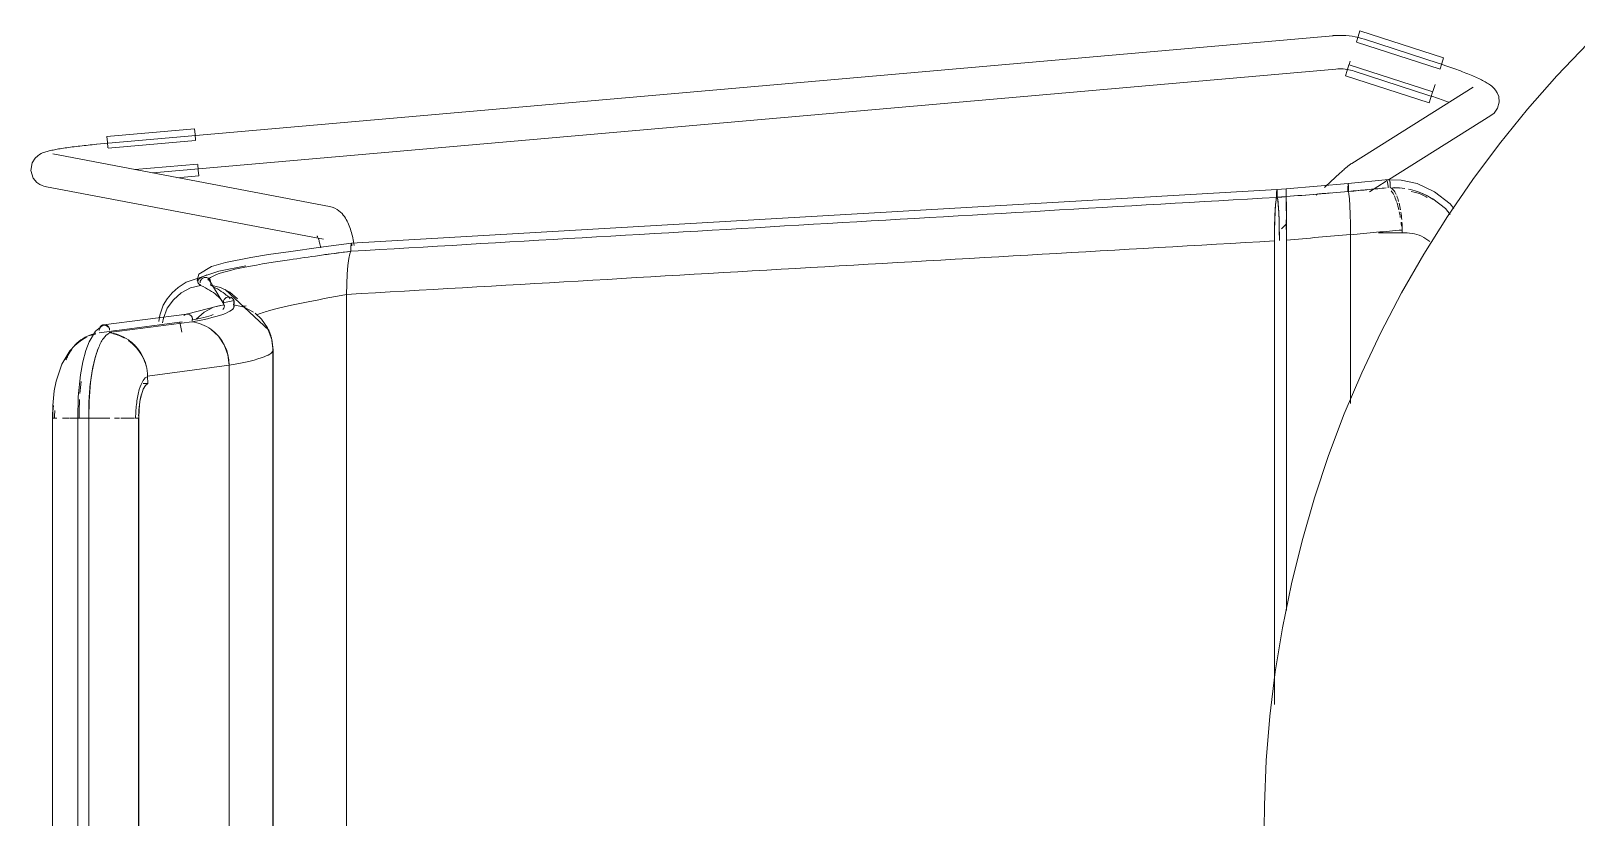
# Model space of a CAD drawing. Header units: millimetres. Extents: x 155927 to 317870, y -36033 to 97293.
# Drawn here: x 229477 to 230032, y 31112 to 31394 of the extents above; entities that cross this region are included whole.
import ezdxf

# ---------------------------------------------------------------- set-up
doc = ezdxf.new("R2010")
doc.units = ezdxf.units.MM
doc.header["$MEASUREMENT"] = 0
doc.layers.add('I-FURN', color=8, linetype='CONTINUOUS', lineweight=9)

msp = doc.modelspace()

# ---------------------------------------------------------------- linework, layer by layer
at = {"layer": 'I-FURN'}
for p, q in [((229944.46, 31392.14), (229501.14, 31353.19)), ((229944.5, 31392.15), (229944.46, 31392.14)), ((229945.64, 31392.22), (229944.5, 31392.15)), ((229946.79, 31392.25), (229945.64, 31392.22)), ((229947.93, 31392.24), (229946.79, 31392.25)), ((229949.07, 31392.18), (229947.93, 31392.24)), ((229950.21, 31392.07), (229949.07, 31392.18)), ((229951.34, 31391.92), (229950.21, 31392.07)), ((229952.46, 31391.72), (229951.34, 31391.92)), ((229953.58, 31391.48), (229952.46, 31391.72)), ((229952.84, 31389.81), (229982.84, 31380.13)), ((229952.88, 31389.93), (229953.51, 31391.9)), ((229953.51, 31391.9), (229954.14, 31393.86)), ((229954.68, 31391.19), (229953.58, 31391.48)), ((229954.14, 31393.86), (229984.15, 31384.17)), ((229955.78, 31390.86), (229954.68, 31391.19)), ((229982.59, 31382.14), (229955.78, 31390.86)), ((230035.83, 31389.36), (230024.79, 31377.78)), ((229984.15, 31384.17), (229983.52, 31382.22)), ((229521.16, 31342.91), (229945.51, 31380.19)), ((229945.51, 31380.19), (229946.17, 31380.24)), ((229946.17, 31380.24), (229946.83, 31380.25)), ((229946.83, 31380.25), (229947.49, 31380.25)), ((229947.49, 31380.25), (229948.16, 31380.21)), ((229948.16, 31380.21), (229948.82, 31380.15)), ((229948.82, 31380.15), (229949.47, 31380.06)), ((229948.93, 31377.7), (229949.56, 31379.65)), ((229949.47, 31380.06), (229950.12, 31379.95)), ((229949.56, 31379.65), (229950.19, 31381.63)), ((229950.12, 31379.95), (229950.77, 31379.81)), ((229980.24, 31372.06), (229950.23, 31381.74)), ((229950.26, 31381.84), (229950.64, 31383.01)), ((229950.77, 31379.81), (229951.41, 31379.64)), ((229951.41, 31379.64), (229952.05, 31379.45)), ((229952.05, 31379.45), (229952.07, 31379.45)), ((229952.07, 31379.45), (229978.89, 31370.73)), ((229983.05, 31382), (229982.59, 31382.14)), ((229983.52, 31382.22), (229982.88, 31380.24)), ((229983.79, 31381.75), (229983.05, 31382)), ((229984.53, 31381.51), (229983.79, 31381.75)), ((229985.26, 31381.26), (229984.53, 31381.51)), ((229985.99, 31381.01), (229985.26, 31381.26)), ((229986.71, 31380.75), (229985.99, 31381.01)), ((229987.43, 31380.5), (229986.71, 31380.75)), ((229988.13, 31380.25), (229987.43, 31380.5)), ((229988.83, 31379.99), (229988.13, 31380.25)), ((229989.52, 31379.74), (229988.83, 31379.99)), ((229990.2, 31379.48), (229989.52, 31379.74)), ((229990.86, 31379.23), (229990.2, 31379.48)), ((229991.52, 31378.97), (229990.86, 31379.23)), ((229992.16, 31378.72), (229991.52, 31378.97)), ((229992.78, 31378.47), (229992.16, 31378.72)), ((229993.39, 31378.22), (229992.78, 31378.47)), ((229993.99, 31377.97), (229993.39, 31378.22)), ((229994.57, 31377.73), (229993.99, 31377.97)), ((229948.93, 31377.7), (229978.93, 31368.01)), ((229994.75, 31373.66), (229951.16, 31346.35)), ((229980.27, 31372.15), (229981.07, 31374.63)), ((229995.13, 31377.49), (229994.57, 31377.73)), ((229995.67, 31377.25), (229995.13, 31377.49)), ((229996.2, 31377.01), (229995.67, 31377.25)), ((229996.71, 31376.77), (229996.2, 31377.01)), ((229997.2, 31376.54), (229996.71, 31376.77)), ((229997.68, 31376.31), (229997.2, 31376.54)), ((229998.13, 31376.08), (229997.68, 31376.31)), ((229998.57, 31375.85), (229998.13, 31376.08)), ((229999, 31375.62), (229998.57, 31375.85)), ((229999.41, 31375.39), (229999, 31375.62)), ((229999.81, 31375.16), (229999.41, 31375.39)), ((230000.2, 31374.91), (229999.81, 31375.16)), ((230000.59, 31374.66), (230000.2, 31374.91)), ((230000.98, 31374.38), (230000.59, 31374.66)), ((230001.38, 31374.07), (230000.98, 31374.38)), ((230001.81, 31373.7), (230001.38, 31374.07)), ((230002.27, 31373.24), (230001.81, 31373.7)), ((230002.79, 31372.61), (230002.27, 31373.24)), ((230003.36, 31371.69), (230002.79, 31372.61)), ((230024.79, 31377.78), (230014.22, 31365.77)), ((229979.22, 31370.62), (229978.89, 31370.73)), ((229979.56, 31369.97), (229978.93, 31368.01)), ((229979.91, 31370.4), (229979.22, 31370.62)), ((229980.2, 31371.94), (229979.56, 31369.97)), ((229980.6, 31370.17), (229979.91, 31370.4)), ((229981.28, 31369.93), (229980.6, 31370.17)), ((229981.96, 31369.7), (229981.28, 31369.93)), ((229982.63, 31369.47), (229981.96, 31369.7)), ((229983.3, 31369.23), (229982.63, 31369.47)), ((229983.96, 31368.99), (229983.3, 31369.23)), ((229984.6, 31368.76), (229983.96, 31368.99)), ((229985.24, 31368.52), (229984.6, 31368.76)), ((229985.86, 31368.29), (229985.24, 31368.52)), ((230003.88, 31370.31), (230003.36, 31371.69)), ((230003.46, 31366.11), (230004.05, 31368.34)), ((230004.05, 31368.34), (230003.88, 31370.31)), ((229964.35, 31340.45), (230001.12, 31363.49)), ((230002.24, 31364.38), (230001.12, 31363.49)), ((230002.24, 31364.38), (230003.46, 31366.11)), ((230014.22, 31365.77), (230004.14, 31353.34)), ((229504.75, 31356.01), (229536.16, 31358.77)), ((229504.93, 31353.97), (229504.75, 31356.01)), ((229536.16, 31358.77), (229536.34, 31356.73)), ((229536.34, 31356.73), (229536.52, 31354.66)), ((229481.63, 31350.08), (229482.06, 31350.25)), ((229482.06, 31350.25), (229482.47, 31350.39)), ((229482.47, 31350.39), (229482.86, 31350.52)), ((229482.86, 31350.52), (229483.26, 31350.63)), ((229483.26, 31350.63), (229483.66, 31350.74)), ((229483.66, 31350.74), (229484.07, 31350.84)), ((229484.07, 31350.84), (229484.5, 31350.94)), ((229484.5, 31350.94), (229484.94, 31351.04)), ((229484.94, 31351.04), (229485.4, 31351.14)), ((229485.4, 31351.14), (229485.88, 31351.23)), ((229485.88, 31351.23), (229486.38, 31351.33)), ((229486.38, 31351.33), (229486.89, 31351.42)), ((229486.89, 31351.42), (229487.42, 31351.52)), ((229487.42, 31351.52), (229487.97, 31351.61)), ((229487.97, 31351.61), (229488.54, 31351.7)), ((229488.54, 31351.7), (229489.13, 31351.79)), ((229489.13, 31351.79), (229489.73, 31351.88)), ((229489.73, 31351.88), (229490.35, 31351.98)), ((229490.35, 31351.98), (229490.99, 31352.06)), ((229490.99, 31352.06), (229491.64, 31352.15)), ((229491.64, 31352.15), (229492.3, 31352.24)), ((229492.3, 31352.24), (229492.97, 31352.33)), ((229492.97, 31352.33), (229493.66, 31352.41)), ((229493.66, 31352.41), (229494.36, 31352.5)), ((229494.36, 31352.5), (229495.07, 31352.58)), ((229495.07, 31352.58), (229495.79, 31352.66)), ((229495.79, 31352.66), (229496.51, 31352.74)), ((229496.51, 31352.74), (229497.25, 31352.82)), ((229497.25, 31352.82), (229497.99, 31352.9)), ((229497.99, 31352.9), (229498.73, 31352.97)), ((229498.73, 31352.97), (229499.48, 31353.04)), ((229499.48, 31353.04), (229500.23, 31353.11)), ((229500.23, 31353.11), (229500.98, 31353.18)), ((229500.98, 31353.18), (229501.14, 31353.19)), ((229505.11, 31351.9), (229504.93, 31353.97)), ((229505.12, 31351.78), (229536.53, 31354.54)), ((230004.14, 31353.34), (229994.57, 31340.53)), ((229477.46, 31343.81), (229477.95, 31346.57)), ((229477.95, 31346.57), (229478.99, 31348.23)), ((229478.99, 31348.23), (229479.9, 31349.08)), ((229479.9, 31349.08), (229480.6, 31349.56)), ((229480.6, 31349.56), (229481.16, 31349.86)), ((229481.16, 31349.86), (229481.63, 31350.08)), ((229584.58, 31330.9), (229485.29, 31349.72)), ((229537.27, 31346.09), (229514.79, 31344.11)), ((229537.28, 31345.97), (229537.46, 31343.9)), ((229949.18, 31344.82), (229948.92, 31344.59)), ((229949.44, 31345.03), (229949.18, 31344.82)), ((229949.68, 31345.23), (229949.44, 31345.03)), ((229949.91, 31345.42), (229949.68, 31345.23)), ((229950.13, 31345.6), (229949.91, 31345.42)), ((229950.35, 31345.78), (229950.13, 31345.6)), ((229950.58, 31345.95), (229950.35, 31345.78)), ((229950.84, 31346.14), (229950.58, 31345.95)), ((229951.16, 31346.35), (229950.84, 31346.14)), ((229478.3, 31341.06), (229477.46, 31343.81)), ((229478.3, 31341.06), (229479.62, 31339.48)), ((229479.62, 31339.48), (229480.7, 31338.74)), ((229529.75, 31341.16), (229537.64, 31341.86)), ((229537.46, 31343.9), (229537.64, 31341.86)), ((229943.32, 31339.5), (229942.86, 31339.07)), ((229943.77, 31339.93), (229943.32, 31339.5)), ((229944.22, 31340.34), (229943.77, 31339.93)), ((229944.65, 31340.74), (229944.22, 31340.34)), ((229945.08, 31341.13), (229944.65, 31340.74)), ((229945.49, 31341.51), (229945.08, 31341.13)), ((229945.89, 31341.88), (229945.49, 31341.51)), ((229946.28, 31342.24), (229945.89, 31341.88)), ((229946.66, 31342.58), (229946.28, 31342.24)), ((229947.02, 31342.91), (229946.66, 31342.58)), ((229947.38, 31343.23), (229947.02, 31342.91)), ((229947.71, 31343.53), (229947.38, 31343.23)), ((229948.04, 31343.82), (229947.71, 31343.53)), ((229948.34, 31344.09), (229948.04, 31343.82)), ((229948.64, 31344.35), (229948.34, 31344.09)), ((229948.92, 31344.59), (229948.64, 31344.35)), ((229949.9, 31339.1), (229964.39, 31340.52)), ((229957.53, 31336.18), (229963.55, 31339.95)), ((229968.95, 31340.31), (229963.49, 31340.4)), ((229974.6, 31339.1), (229968.95, 31340.31)), ((229994.57, 31340.53), (229985.51, 31327.33)), ((229480.7, 31338.74), (229481.5, 31338.36)), ((229481.5, 31338.36), (229482.12, 31338.15)), ((229482.12, 31338.15), (229482.64, 31338.01)), ((229482.64, 31338.01), (229483.05, 31337.92)), ((229483.05, 31337.92), (229582.35, 31319.11)), ((229592.43, 31317.71), (229924.34, 31337)), ((229924.24, 31334.16), (229924.03, 31333.27)), ((229924.24, 31336.07), (229924.23, 31335.62)), ((229924.23, 31335.62), (229924.23, 31335.13)), ((229924.23, 31335.13), (229924.23, 31334.63)), ((229924.23, 31334.63), (229924.24, 31334.16)), ((229924.26, 31336.45), (229924.24, 31336.07)), ((229924.28, 31336.74), (229924.26, 31336.45)), ((229924.31, 31336.93), (229924.28, 31336.74)), ((229924.34, 31337), (229924.31, 31336.93)), ((229927.7, 31337.27), (229924.34, 31337)), ((229924.36, 31336.93), (229924.34, 31337)), ((229924.39, 31336.74), (229924.36, 31336.93)), ((229924.41, 31336.45), (229924.39, 31336.74)), ((229924.43, 31336.06), (229924.41, 31336.45)), ((229924.44, 31335.61), (229924.43, 31336.06)), ((229924.45, 31335.12), (229924.44, 31335.61)), ((229924.44, 31334.62), (229924.45, 31335.12)), ((229924.44, 31334.16), (229924.44, 31334.62)), ((229924.65, 31333.25), (229924.44, 31334.16)), ((229927.69, 31337.2), (229927.7, 31337.27)), ((229927.7, 31337.27), (229927.69, 31337.21)), ((229927.69, 31337.21), (229927.69, 31337.02)), ((229927.69, 31337.01), (229927.69, 31337.2)), ((229927.69, 31337.02), (229927.69, 31336.72)), ((229927.69, 31336.72), (229927.69, 31337.01)), ((229927.69, 31336.34), (229927.69, 31336.72)), ((229927.69, 31336.72), (229927.69, 31336.34)), ((229927.69, 31335.88), (229927.69, 31336.34)), ((229927.69, 31336.34), (229927.69, 31335.89)), ((229927.69, 31335.89), (229927.69, 31335.4)), ((229927.69, 31335.39), (229927.69, 31335.88)), ((229927.69, 31335.4), (229927.69, 31334.9)), ((229927.69, 31334.9), (229927.69, 31335.39)), ((229927.69, 31334.43), (229927.69, 31334.9)), ((229927.69, 31334.9), (229927.69, 31334.43)), ((229927.7, 31337.27), (229949.9, 31339.1)), ((229927.7, 31337.27), (229927.7, 31337.2)), ((229927.7, 31337.21), (229927.7, 31337.27)), ((229927.7, 31337.02), (229927.7, 31337.21)), ((229927.7, 31337.2), (229927.7, 31337.02)), ((229927.7, 31337.02), (229927.7, 31336.72)), ((229927.7, 31336.73), (229927.7, 31337.02)), ((229927.7, 31336.34), (229927.7, 31336.73)), ((229927.7, 31336.72), (229927.7, 31336.34)), ((229927.7, 31336.34), (229927.7, 31335.89)), ((229927.7, 31335.89), (229927.7, 31336.34)), ((229927.7, 31335.89), (229927.7, 31335.4)), ((229927.7, 31335.4), (229927.7, 31335.89)), ((229927.7, 31335.4), (229927.7, 31334.9)), ((229927.7, 31334.91), (229927.7, 31335.4)), ((229927.7, 31334.43), (229927.7, 31334.91)), ((229927.7, 31334.9), (229927.7, 31334.43)), ((229927.7, 31334.43), (229927.72, 31333.54)), ((229927.72, 31333.55), (229927.7, 31334.43)), ((229938.94, 31335.37), (229938.43, 31334.89)), ((229941.91, 31338.18), (229941.42, 31337.73)), ((229942.39, 31338.63), (229941.91, 31338.18)), ((229942.86, 31339.07), (229942.39, 31338.63)), ((229949.8, 31337.72), (229949.79, 31337.23)), ((229949.79, 31337.23), (229949.8, 31337.72)), ((229949.79, 31337.23), (229949.79, 31336.73)), ((229949.79, 31336.73), (229949.79, 31337.23)), ((229949.79, 31336.73), (229949.8, 31336.26)), ((229949.8, 31336.26), (229949.79, 31336.73)), ((229949.81, 31338.18), (229949.8, 31337.72)), ((229949.8, 31337.72), (229949.81, 31338.17)), ((229949.85, 31338.85), (229949.82, 31338.56)), ((229949.82, 31338.55), (229949.85, 31338.85)), ((229949.87, 31339.04), (229949.85, 31338.85)), ((229949.85, 31338.85), (229949.87, 31339.03)), ((229949.9, 31339.1), (229949.87, 31339.04)), ((229949.87, 31339.03), (229949.9, 31339.1)), ((229949.9, 31339.1), (229949.92, 31339.03)), ((229949.92, 31339.03), (229949.9, 31339.1)), ((229949.95, 31338.84), (229949.92, 31339.03)), ((229949.97, 31338.55), (229949.95, 31338.84)), ((229949.95, 31338.84), (229949.97, 31338.54)), ((229949.98, 31338.16), (229949.97, 31338.55)), ((229949.97, 31338.54), (229949.98, 31338.16)), ((229949.99, 31337.71), (229949.98, 31338.16)), ((229949.98, 31338.16), (229949.99, 31337.71)), ((229950, 31337.22), (229949.99, 31337.71)), ((229949.99, 31337.71), (229950, 31337.21)), ((229949.99, 31336.25), (229950, 31336.72)), ((229950, 31336.72), (229949.99, 31336.25)), ((229949.99, 31336.25), (229950.18, 31335.36)), ((229950.18, 31335.36), (229949.99, 31336.25)), ((229950, 31336.72), (229950, 31337.22)), ((229950, 31337.21), (229950, 31336.72)), ((229950.18, 31335.36), (229950.36, 31333.64)), ((229950.36, 31333.62), (229950.18, 31335.36)), ((229950.36, 31333.63), (229950.51, 31331.19)), ((229950.51, 31331.14), (229950.36, 31333.62)), ((229980.92, 31336.2), (229974.6, 31339.1)), ((229980.21, 31333.62), (229976.52, 31335.53)), ((229984.78, 31330.13), (229980.21, 31333.62)), ((229986.45, 31331.86), (229980.92, 31336.2)), ((229584.58, 31330.9), (229585.57, 31330.64)), ((229585.57, 31330.64), (229586.46, 31330.28)), ((229586.46, 31330.28), (229587.25, 31329.84)), ((229587.25, 31329.84), (229587.94, 31329.36)), ((229587.94, 31329.36), (229588.54, 31328.85)), ((229588.54, 31328.85), (229589.06, 31328.33)), ((229589.06, 31328.33), (229589.51, 31327.8)), ((229923.67, 31329.02), (229923.55, 31325.89)), ((229923.83, 31331.53), (229923.67, 31329.02)), ((229924.03, 31333.27), (229923.83, 31331.53)), ((229924.84, 31331.5), (229924.65, 31333.25)), ((229925, 31329.01), (229924.84, 31331.5)), ((229925.12, 31325.89), (229925, 31329.01)), ((229927.65, 31329.28), (229927.66, 31331.78)), ((229927.66, 31331.78), (229927.65, 31329.28)), ((229927.66, 31331.78), (229927.67, 31333.53)), ((229927.67, 31333.53), (229927.66, 31331.78)), ((229927.73, 31331.8), (229927.72, 31333.55)), ((229927.72, 31333.54), (229927.73, 31331.8)), ((229927.73, 31331.8), (229927.74, 31329.3)), ((229927.74, 31329.3), (229927.73, 31331.8)), ((229927.75, 31326.16), (229927.74, 31329.3)), ((229927.74, 31329.29), (229927.75, 31326.16)), ((229950.51, 31331.15), (229950.62, 31328.11)), ((229950.63, 31328.05), (229950.51, 31331.14)), ((229950.63, 31328.05), (229950.7, 31324.61)), ((229950.7, 31324.61), (229950.63, 31328.05)), ((229986.52, 31328.05), (229984.78, 31330.13)), ((229987.84, 31330.11), (229986.45, 31331.86)), ((229589.51, 31327.8), (229589.91, 31327.26)), ((229589.91, 31327.26), (229590.27, 31326.73)), ((229590.27, 31326.73), (229590.59, 31326.19)), ((229590.59, 31326.19), (229590.88, 31325.65)), ((229590.88, 31325.65), (229591.16, 31325.1)), ((229591.16, 31325.1), (229591.41, 31324.54)), ((229591.41, 31324.54), (229591.64, 31323.97)), ((229591.64, 31323.97), (229591.86, 31323.39)), ((229591.86, 31323.39), (229592.07, 31322.8)), ((229592.07, 31322.8), (229592.26, 31322.19)), ((229923.55, 31325.89), (229923.47, 31322.33)), ((229925.2, 31322.34), (229925.12, 31325.89)), ((229927.75, 31324.61), (229925.96, 31322.88)), ((229927.64, 31326.16), (229927.63, 31322.6)), ((229927.63, 31322.6), (229927.64, 31326.15)), ((229927.75, 31326.16), (229927.76, 31322.6)), ((229927.76, 31322.6), (229927.75, 31326.16)), ((229927.76, 31322.6), (229927.76, 31318.81)), ((229927.76, 31318.81), (229927.76, 31322.6)), ((229950.73, 31320.75), (229950.7, 31324.51)), ((229950.7, 31324.51), (229950.73, 31320.87)), ((229985.51, 31327.33), (229976.99, 31313.79)), ((229580.12, 31320.33), (229580.13, 31320.31)), ((229580.13, 31320.31), (229580.18, 31320.23)), ((229580.18, 31320.23), (229580.22, 31320.15)), ((229580.22, 31320.15), (229580.3, 31319.99)), ((229580.3, 31319.99), (229580.38, 31319.8)), ((229580.38, 31319.8), (229580.48, 31319.57)), ((229580.48, 31319.57), (229580.58, 31319.3)), ((229592.43, 31317.71), (229580.57, 31316.15)), ((229580.58, 31319.3), (229580.69, 31318.99)), ((229580.69, 31318.99), (229580.79, 31318.66)), ((229580.79, 31318.66), (229580.9, 31318.29)), ((229580.9, 31318.29), (229581.01, 31317.9)), ((229581.01, 31317.9), (229581.12, 31317.48)), ((229581.12, 31317.48), (229581.22, 31317.03)), ((229581.22, 31317.03), (229581.32, 31316.56)), ((229592.25, 31316.76), (229592.28, 31317.15)), ((229592.28, 31317.14), (229592.25, 31316.76)), ((229592.26, 31322.19), (229592.45, 31321.58)), ((229592.28, 31317.15), (229592.32, 31317.45)), ((229592.32, 31317.44), (229592.28, 31317.14)), ((229592.48, 31317.64), (229592.43, 31317.71)), ((229592.43, 31317.71), (229592.48, 31317.65)), ((229592.45, 31321.58), (229592.62, 31320.95)), ((229592.57, 31317.17), (229592.53, 31317.46)), ((229592.53, 31317.46), (229592.57, 31317.17)), ((229592.61, 31316.79), (229592.57, 31317.17)), ((229592.57, 31317.17), (229592.61, 31316.79)), ((229592.62, 31320.95), (229592.78, 31320.3)), ((229592.78, 31320.3), (229592.93, 31319.65)), ((229592.93, 31319.65), (229593.08, 31318.98)), ((229593.08, 31318.98), (229593.21, 31318.3)), ((229593.21, 31318.3), (229593.33, 31317.61)), ((229593.33, 31317.61), (229593.45, 31316.9)), ((229923.47, 31322.33), (229923.44, 31318.54)), ((229923.44, 31318.54), (229923.44, 31152.27)), ((229923.44, 31152.27), (229923.44, 31318.54)), ((229925.23, 31318.65), (229925.2, 31322.34)), ((229927.76, 31318.81), (229927.76, 31185.98)), ((229927.76, 31185.98), (229927.76, 31318.81)), ((229950.73, 31260.2), (229950.73, 31320.75)), ((229950.73, 31320.75), (229950.73, 31260.2)), ((229970.52, 31321.46), (229960.77, 31321.46)), ((229969.28, 31322.45), (229969.28, 31321.4)), ((229556.31, 31312.58), (229547.29, 31310.78)), ((229562.62, 31313.62), (229556.31, 31312.58)), ((229570.64, 31314.8), (229562.62, 31313.62)), ((229580.57, 31316.15), (229570.64, 31314.8)), ((229581.32, 31316.56), (229581.42, 31316.07)), ((229591.16, 31309.73), (229591.47, 31312.19)), ((229591.47, 31312.19), (229591.16, 31309.7)), ((229591.47, 31312.2), (229591.84, 31313.94)), ((229591.84, 31313.94), (229591.47, 31312.19)), ((229591.84, 31313.94), (229592.24, 31314.84)), ((229592.24, 31314.84), (229591.84, 31313.94)), ((229592.25, 31316.76), (229592.22, 31316.3)), ((229592.22, 31316.31), (229592.25, 31316.76)), ((229592.22, 31315.81), (229592.22, 31316.31)), ((229592.22, 31316.3), (229592.22, 31315.81)), ((229592.22, 31315.81), (229592.22, 31315.31)), ((229592.22, 31315.31), (229592.22, 31315.81)), ((229592.22, 31315.31), (229592.24, 31314.84)), ((229592.24, 31314.84), (229592.22, 31315.31)), ((229976.99, 31313.79), (229969.02, 31299.92)), ((229544.85, 31307.7), (229533.14, 31303.71)), ((229537.65, 31306.6), (229537.12, 31304.42)), ((229542.29, 31309.37), (229537.65, 31306.6)), ((229547.29, 31310.78), (229542.29, 31309.37)), ((229554.51, 31309.6), (229544.85, 31307.7)), ((229590.77, 31303.12), (229590.92, 31306.6)), ((229590.92, 31306.6), (229590.77, 31303.06)), ((229590.92, 31306.64), (229591.16, 31309.7)), ((229591.16, 31309.7), (229590.92, 31306.6)), ((229530.31, 31301.89), (229528.07, 31299.9)), ((229533.14, 31303.71), (229530.31, 31301.89)), ((229534.71, 31301.69), (229531.39, 31299.95)), ((229538.34, 31302.59), (229534.71, 31301.69)), ((229537.12, 31304.42), (229537.42, 31303.5)), ((229538.13, 31303.56), (229538.21, 31304.06)), ((229538.21, 31304.06), (229538.13, 31303.56)), ((229538.34, 31302.59), (229538.18, 31303.07)), ((229538.18, 31303.07), (229538.34, 31302.59)), ((229538.21, 31304.06), (229538.41, 31304.51)), ((229538.4, 31304.51), (229538.21, 31304.06)), ((229538.71, 31304.9), (229538.4, 31304.51)), ((229538.41, 31304.51), (229538.71, 31304.9)), ((229538.71, 31304.9), (229539.11, 31305.2)), ((229539.1, 31305.2), (229538.71, 31304.9)), ((229539.56, 31305.4), (229539.1, 31305.2)), ((229539.11, 31305.2), (229539.56, 31305.39)), ((229539.56, 31305.39), (229540.04, 31305.47)), ((229540.04, 31305.47), (229539.56, 31305.4)), ((229540.04, 31305.47), (229540.53, 31305.41)), ((229540.53, 31305.41), (229540.04, 31305.47)), ((229540.53, 31305.41), (229540.99, 31305.23)), ((229540.99, 31305.23), (229540.53, 31305.41)), ((229540.9, 31305.27), (229546.61, 31295.88)), ((229540.99, 31305.23), (229541.39, 31304.94)), ((229541.39, 31304.94), (229540.99, 31305.23)), ((229541.39, 31304.94), (229541.71, 31304.56)), ((229541.71, 31304.56), (229541.39, 31304.94)), ((229541.71, 31304.56), (229541.92, 31304.11)), ((229541.92, 31304.11), (229541.71, 31304.56)), ((229541.98, 31303.12), (229541.83, 31302.65)), ((229541.83, 31302.65), (229541.98, 31303.12)), ((229541.83, 31302.65), (229545.44, 31301.85)), ((229545.44, 31301.86), (229541.83, 31302.65)), ((229541.92, 31304.11), (229542.01, 31303.62)), ((229542.01, 31303.62), (229541.92, 31304.11)), ((229542.01, 31303.62), (229541.98, 31303.12)), ((229541.98, 31303.12), (229542.01, 31303.62)), ((229548.76, 31300.22), (229545.44, 31301.86)), ((229545.44, 31301.85), (229548.76, 31300.21)), ((229547.09, 31301.16), (229562.79, 31286.56)), ((229590.71, 31299.37), (229590.77, 31303.06)), ((229590.77, 31303.06), (229590.71, 31299.29)), ((229524.95, 31295.46), (229523.65, 31291.86)), ((229526.29, 31297.73), (229524.95, 31295.46)), ((229528.07, 31299.9), (229526.29, 31297.73)), ((229528.56, 31297.47), (229526.39, 31294.39)), ((229531.39, 31299.95), (229528.56, 31297.47)), ((229533.25, 31292.31), (229544.86, 31295.28)), ((229546.71, 31295.64), (229543, 31294.74)), ((229544.86, 31295.28), (229546.73, 31295.6)), ((229550.32, 31297.15), (229546.43, 31296.31)), ((229546.59, 31297.1), (229546.51, 31296.6)), ((229546.51, 31296.6), (229546.59, 31297.09)), ((229546.55, 31296.1), (229546.51, 31296.6)), ((229546.51, 31296.6), (229546.55, 31296.11)), ((229546.55, 31296.11), (229546.71, 31295.64)), ((229546.71, 31295.63), (229546.55, 31296.1)), ((229546.79, 31297.55), (229546.59, 31297.1)), ((229546.59, 31297.09), (229546.8, 31297.54)), ((229547.11, 31297.93), (229546.79, 31297.55)), ((229546.8, 31297.54), (229547.11, 31297.93)), ((229547.11, 31297.93), (229547.51, 31298.22)), ((229547.51, 31298.22), (229547.11, 31297.93)), ((229547.51, 31298.22), (229547.97, 31298.41)), ((229547.97, 31298.41), (229547.51, 31298.22)), ((229548.46, 31298.48), (229547.97, 31298.41)), ((229547.97, 31298.41), (229548.46, 31298.47)), ((229548.95, 31298.41), (229548.46, 31298.48)), ((229548.46, 31298.47), (229548.95, 31298.41)), ((229551.6, 31297.82), (229548.76, 31300.22)), ((229548.76, 31300.21), (229551.6, 31297.82)), ((229548.95, 31298.41), (229549.41, 31298.22)), ((229549.42, 31298.22), (229548.95, 31298.41)), ((229549.41, 31298.22), (229549.82, 31297.93)), ((229549.82, 31297.93), (229549.42, 31298.22)), ((229549.82, 31297.93), (229550.13, 31297.54)), ((229550.13, 31297.55), (229549.82, 31297.93)), ((229550.33, 31297.1), (229550.13, 31297.55)), ((229550.13, 31297.54), (229550.33, 31297.09)), ((229550.19, 31297.45), (229550.23, 31294.57)), ((229550.38, 31296.1), (229550.21, 31295.63)), ((229550.22, 31295.64), (229550.38, 31296.11)), ((229553.93, 31294.74), (229550.22, 31295.64)), ((229550.42, 31296.6), (229550.33, 31297.1)), ((229550.33, 31297.09), (229550.41, 31296.6)), ((229550.41, 31296.6), (229550.38, 31296.1)), ((229550.38, 31296.11), (229550.42, 31296.6)), ((229590.71, 31299.29), (229590.71, 30915.89)), ((229590.71, 30915.89), (229590.71, 31299.29)), ((229969.02, 31299.92), (229961.61, 31285.74)), ((229501.99, 31285.63), (229531.68, 31289.48)), ((229503.55, 31288.47), (229533.33, 31292.33)), ((229535.23, 31289.5), (229505.53, 31285.65)), ((229523.65, 31291.86), (229523.36, 31289.6)), ((229524.62, 31289.13), (229525, 31290.87)), ((229524.99, 31290.87), (229524.62, 31289.13)), ((229526.39, 31294.39), (229524.99, 31290.87)), ((229530.9, 31289.35), (229531.59, 31285.86)), ((229532.65, 31292.09), (229532.26, 31291.79)), ((229533.09, 31292.27), (229532.65, 31292.09)), ((229533.56, 31292.34), (229533.09, 31292.27)), ((229534.03, 31292.27), (229533.56, 31292.34)), ((229534.47, 31292.08), (229534.03, 31292.27)), ((229534.85, 31291.79), (229534.47, 31292.08)), ((229535.15, 31291.41), (229534.85, 31291.79)), ((229535.35, 31290.95), (229535.15, 31291.41)), ((229535.43, 31290.46), (229535.35, 31290.95)), ((229535.39, 31289.97), (229535.43, 31290.46)), ((229539.6, 31292.99), (229536.73, 31290.48)), ((229543, 31294.74), (229539.6, 31292.99)), ((229553.93, 31294.74), (229557.32, 31292.99)), ((229557.33, 31292.99), (229553.93, 31294.74)), ((229557.84, 31292.62), (229560.19, 31290.48)), ((229560.2, 31290.48), (229557.85, 31292.62)), ((229560.19, 31290.48), (229562.36, 31287.34)), ((229562.37, 31287.35), (229560.2, 31290.48)), ((229497.56, 31284.09), (229495.29, 31282.76)), ((229500.67, 31286.22), (229498.36, 31282.39)), ((229503.05, 31288.11), (229500.67, 31286.22)), ((229507.96, 31286.4), (229505.52, 31286.09)), ((229544.74, 31284.38), (229542, 31286.87)), ((229546.82, 31281.27), (229544.74, 31284.38)), ((229562.19, 31287.66), (229563.92, 31283.2)), ((229562.36, 31287.34), (229563.73, 31283.77)), ((229563.73, 31283.78), (229562.37, 31287.35)), ((229562.79, 31286.56), (229563.49, 31284.64)), ((229564.21, 31279.98), (229563.73, 31283.78)), ((229563.73, 31283.77), (229564.21, 31279.98)), ((229961.61, 31285.74), (229954.77, 31271.28)), ((229491.38, 31279.11), (229488.51, 31274.39)), ((229493.22, 31281.09), (229491.38, 31279.11)), ((229495.29, 31282.76), (229493.22, 31281.09)), ((229497.17, 31279.22), (229496.09, 31275.18)), ((229498.36, 31282.39), (229497.17, 31279.22)), ((229501.51, 31279.69), (229500.41, 31276.25)), ((229548.13, 31277.72), (229546.82, 31281.27)), ((229563.92, 31283.2), (229564.36, 31279.45)), ((229564.21, 31279.98), (229564.21, 30935.2)), ((229564.21, 30935.2), (229564.21, 31279.98)), ((229564.36, 31240.54), (229564.36, 31279.45)), ((229488.51, 31274.39), (229486.49, 31268.24)), ((229496.09, 31275.18), (229495.22, 31270.47)), ((229500.41, 31276.25), (229499.44, 31271.82)), ((229519.33, 31270.09), (229548.61, 31273.95)), ((229548.61, 31273.95), (229548.13, 31277.72)), ((229548.61, 31273.95), (229548.61, 30941.24)), ((229548.61, 30941.24), (229548.61, 31273.95)), ((229486.49, 31268.24), (229485.84, 31264.75)), ((229495.22, 31270.47), (229494.43, 31262.58)), ((229498.85, 31267.81), (229498.32, 31261.24)), ((229499.44, 31271.82), (229498.85, 31267.81)), ((229519.4, 31267.37), (229517.73, 31267.37)), ((229519.38, 31267.37), (229517.74, 31267.37)), ((229518.54, 31266.73), (229519.4, 31267.37)), ((229519.4, 31267.37), (229519.33, 31270.09)), ((229954.77, 31271.28), (229948.52, 31256.55)), ((229485.84, 31264.75), (229485.32, 31259.54)), ((229494.43, 31262.58), (229494.28, 31255.02)), ((229516.57, 31260.91), (229517.08, 31263.4)), ((229517.08, 31263.4), (229517.75, 31265.38)), ((229517.75, 31265.38), (229518.54, 31266.73)), ((229485.32, 31259.54), (229485.24, 31255.02)), ((229498.32, 31261.24), (229498.24, 31255.02)), ((229516.14, 31255.02), (229516.25, 31258.06)), ((229516.25, 31258.06), (229516.57, 31260.91)), ((229948.52, 31256.55), (229942.86, 31241.59)), ((229485.41, 31255.02), (229485.24, 31255.02)), ((229485.24, 31255.02), (229485.24, 30960.17)), ((229485.26, 31255.02), (229486.73, 31255.02)), ((229488.76, 31255.02), (229491.34, 31255.02)), ((229494.52, 31255.02), (229491.5, 31255.02)), ((229491.51, 31255.02), (229494.52, 31255.02)), ((229494.28, 31255.02), (229494.28, 30960.17)), ((229494.28, 31255.02), (229498.13, 31255.02)), ((229494.35, 31255.02), (229494.28, 31255.02)), ((229494.55, 31255.02), (229494.35, 31255.02)), ((229494.85, 31255.02), (229494.55, 31255.02)), ((229495.24, 31255.02), (229494.85, 31255.02)), ((229495.69, 31255.02), (229495.24, 31255.02)), ((229496.19, 31255.02), (229495.69, 31255.02)), ((229496.68, 31255.02), (229496.19, 31255.02)), ((229497.16, 31255.02), (229496.68, 31255.02)), ((229497.58, 31255.02), (229497.16, 31255.02)), ((229497.91, 31255.02), (229497.58, 31255.02)), ((229498.13, 31255.02), (229497.91, 31255.02)), ((229502.02, 31255.02), (229498.21, 31255.02)), ((229498.21, 31255.02), (229502.02, 31255.02)), ((229498.24, 30960.17), (229498.24, 31255.02)), ((229502.22, 31255.02), (229505.78, 31255.02)), ((229507.4, 31255.02), (229509.25, 31255.02)), ((229509.77, 31255.02), (229512.49, 31255.02)), ((229512.75, 31255.02), (229512.49, 31255.02)), ((229512.82, 31255.02), (229514.56, 31255.02)), ((229516.08, 31255.02), (229516.08, 30960.17)), ((229516.14, 30960.17), (229516.14, 31255.02)), ((229564.36, 30935.74), (229564.36, 31240.54)), ((229942.86, 31241.59), (229937.8, 31226.41)), ((229937.8, 31226.41), (229933.35, 31211.04)), ((229933.35, 31211.04), (229929.53, 31195.51)), ((229929.53, 31195.51), (229926.32, 31179.83)), ((229926.32, 31179.83), (229923.75, 31164.04)), ((229923.75, 31164.04), (229921.81, 31148.16)), ((229921.81, 31148.16), (229920.5, 31132.21)), ((229920.5, 31132.21), (229919.84, 31116.23)), ((229919.84, 31116.23), (229919.75, 31107.59))]:
    msp.add_line(p, q, dxfattribs=at)
for centre, major_axis, ratio, start_param, end_param in [((229533.56, 31290.38), (0, -1.96), 0.955139, 1.359855, 3.903556), ((229533.54, 31273.82), (0, -15.78), 0.955139, 2.787556, 3.029056), ((229533.54, 31273.82), (0, -15.78), 0.955139, 2.545839, 2.787386), ((229533.54, 31273.82), (0, -15.78), 0.955139, 1.579038, 2.545717), ((229489.52, 31255.02), (0, -12.4), 0.287441, 4.492176, 4.712389), ((229500.99, 31255.02), (15.75, 0), 0.000004, 0.290246, 0.472486)]:
    msp.add_ellipse(centre, major_axis=major_axis, ratio=ratio, start_param=start_param, end_param=end_param, dxfattribs=at)
for points, knots in [([(229964.21, 31337.58), (229964.22, 31337.81), (229964.22, 31338.29), (229964.13, 31339.05), (229963.98, 31339.71), (229963.8, 31340.14), (229963.69, 31340.3), (229963.64, 31340.34)], [-1, -1, -1, -1, -0.90625, -0.8125, -0.71875, -0.625, -0.5625, -0.5625, -0.5625, -0.5625]), ([(229964.54, 31340.47), (229964.56, 31340.46), (229964.61, 31340.41), (229964.68, 31340.3), (229964.78, 31340.11), (229964.88, 31339.79), (229964.96, 31339.4), (229964.99, 31339.04), (229965.01, 31338.67), (229965, 31338.22), (229964.97, 31337.86), (229964.94, 31337.69)], [0.5555556, 0.5555556, 0.5555556, 0.5555556, 0.5833333, 0.6180556, 0.6527778, 0.7222222, 0.7916667, 0.8263889, 0.8611111, 0.9305556, 1, 1, 1, 1]), ([(229923.44, 31318.54), (229923.44, 31319.82), (229923.46, 31322.37), (229923.54, 31325.97), (229923.66, 31329.14), (229923.88, 31332.5), (229924.09, 31333.89), (229924.24, 31334.16)], [-1, -1, -1, -1, -0.833333, -0.666667, -0.5, -0.333333, 0, 0, 0, 0]), ([(229924.24, 31334.16), (229924.23, 31334.39), (229924.22, 31334.88), (229924.23, 31335.51), (229924.24, 31335.97), (229924.25, 31336.39), (229924.28, 31336.84), (229924.32, 31337), (229924.34, 31337)], [-1, -1, -1, -1, -0.90625, -0.8125, -0.765625, -0.71875, -0.625, -0.501507, -0.501507, -0.501507, -0.501507]), ([(229924.34, 31337), (229924.36, 31337), (229924.38, 31336.86), (229924.41, 31336.47), (229924.43, 31336.08), (229924.44, 31335.62), (229924.45, 31335.12), (229924.45, 31334.62), (229924.44, 31334.31), (229924.44, 31334.16)], [-0.5, -0.5, -0.5, -0.5, -0.375, -0.3125, -0.25, -0.1875, -0.125, -0.0625, 0, 0, 0, 0]), ([(229924.44, 31334.16), (229924.58, 31333.87), (229924.79, 31332.47), (229925.01, 31329.12), (229925.13, 31325.97), (229925.21, 31322.41), (229925.23, 31319.9), (229925.23, 31318.65)], [-1, -1, -1, -1, -0.6666667, -0.5, -0.3333333, -0.1666667, -0.003964, -0.003964, -0.003964, -0.003964]), ([(229943.69, 31335.75), (229942.05, 31335.62), (229936.72, 31335.18), (229931.38, 31334.73), (229927.69, 31334.43)], [0.2766114, 0.2766114, 0.2766114, 0.2766114, 0.5, 1, 1, 1, 1]), ([(229949.99, 31336.25), (229952.51, 31336.49), (229957.07, 31336.92), (229961.57, 31337.36), (229963.56, 31337.55)], [0, 0, 0, 0, 0.5, 0.9057358, 0.9057358, 0.9057358, 0.9057358]), ([(229964.94, 31337.69), (229965.34, 31337.54), (229966.08, 31336.98), (229966.78, 31335.85), (229967.1, 31335.17)], [0, 0, 0, 0, 0.1666667, 0.3309695, 0.3309695, 0.3309695, 0.3309695]), ([(229971.52, 31337.11), (229973.64, 31336.67), (229976.71, 31335.66), (229979.48, 31334.02), (229980.35, 31333.44)], [0.1763318, 0.1763318, 0.1763318, 0.1763318, 0.3333333, 0.408557, 0.408557, 0.408557, 0.408557]), ([(229978.28, 31334.16), (229977.7, 31334.49), (229975.84, 31335.52), (229973.86, 31336.01), (229972.49, 31336.24)], [0.6175454, 0.6175454, 0.6175454, 0.6175454, 0.6666667, 0.7702374, 0.7702374, 0.7702374, 0.7702374]), ([(229969.28, 31321.4), (229971.66, 31321.62), (229975.27, 31320.99), (229978.26, 31319.06), (229979.17, 31318.29)], [0, 0, 0, 0, 0.3333333, 0.5, 0.5, 0.5, 0.5]), ([(229540.94, 31304.48), (229541.14, 31304.88), (229542.74, 31306.3), (229551.04, 31308.74), (229569.48, 31311.79), (229584.69, 31313.83), (229592.24, 31314.84)], [0.1500589, 0.1500589, 0.1500589, 0.1500589, 0.25, 0.5, 0.75, 1, 1, 1, 1]), ([(229538.34, 31302.59), (229536.79, 31303.62), (229537.01, 31304.88), (229539.92, 31306.13), (229540.55, 31306.37)], [0, 0, 0, 0, 0.25, 0.3070827, 0.3070827, 0.3070827, 0.3070827]), ([(229546.43, 31296.31), (229545.96, 31297.25), (229544.17, 31299.34), (229540.74, 31301.44), (229538.34, 31302.59)], [0.0974617, 0.0974617, 0.0974617, 0.0974617, 0.5, 1, 1, 1, 1]), ([(229548.96, 31297.77), (229548.56, 31298.22), (229546.89, 31299.85), (229544.24, 31301.48), (229541.83, 31302.65)], [0.3036932, 0.3036932, 0.3036932, 0.3036932, 0.5, 1, 1, 1, 1]), ([(229558.44, 31291.99), (229559.58, 31292.48), (229563.83, 31293.94), (229574.54, 31296.37), (229585.32, 31298.32), (229590.71, 31299.29)], [0.375, 0.375, 0.375, 0.375, 0.5, 0.75, 1, 1, 1, 1]), ([(229500.78, 31285.42), (229500.05, 31285.26), (229498.17, 31284.7), (229495.34, 31283.15), (229493.51, 31281.48), (229492.73, 31280.52)], [0.0634811, 0.0634811, 0.0634811, 0.0634811, 0.1666667, 0.3333333, 0.5, 0.5, 0.5, 0.5]), ([(229505.71, 31286.51), (229505.71, 31286.65), (229505.68, 31286.87), (229505.6, 31287.16), (229505.49, 31287.43), (229505.29, 31287.75), (229504.98, 31288.07), (229504.61, 31288.3), (229504.26, 31288.44), (229503.94, 31288.48), (229503.67, 31288.49), (229503.41, 31288.45), (229503.16, 31288.38), (229502.91, 31288.27), (229502.61, 31288.08), (229502.3, 31287.75), (229502.09, 31287.35), (229501.99, 31287), (229501.95, 31286.74), (229501.94, 31286.58), (229501.94, 31286.51)], [0.1111111, 0.1111111, 0.1111111, 0.1111111, 0.1666667, 0.1944444, 0.2222222, 0.2777778, 0.3333333, 0.3888889, 0.4444444, 0.4791667, 0.5138889, 0.5486111, 0.5833333, 0.6180556, 0.6527778, 0.7222222, 0.7916667, 0.8263889, 0.8611111, 0.8888889, 0.8888889, 0.8888889, 0.8888889]), ([(229501.96, 31286.41), (229501.97, 31286.58), (229502.01, 31286.87), (229502.15, 31287.25), (229502.41, 31287.67), (229502.93, 31288.12), (229503.79, 31288.37), (229504.58, 31288.14), (229505.11, 31287.75), (229505.43, 31287.37), (229505.57, 31287.06), (229505.62, 31286.9)], [-0.875, -0.875, -0.875, -0.875, -0.8125, -0.765625, -0.71875, -0.625, -0.5, -0.375, -0.3125, -0.25, -0.1875, -0.1875, -0.1875, -0.1875]), ([(229492.11, 31279.72), (229491.58, 31279), (229490.86, 31277.74), (229490.23, 31276.41), (229490.03, 31275.9)], [0.5455526, 0.5455526, 0.5455526, 0.5455526, 0.6666667, 0.739481, 0.739481, 0.739481, 0.739481]), ([(229498.21, 31255.02), (229498.17, 31257.37), (229498.24, 31262.02), (229498.87, 31268.86), (229499.96, 31274.97), (229500.97, 31278.19), (229501.51, 31279.68)], [0.0000052, 0.0000052, 0.0000052, 0.0000052, 0.1666667, 0.3333333, 0.5, 0.6602535, 0.6602535, 0.6602535, 0.6602535]), ([(229512.47, 31282.78), (229514.5, 31281.35), (229516.98, 31278.42), (229518.54, 31274.87), (229518.78, 31273.62)], [-0.6635999, -0.6635999, -0.6635999, -0.6635999, -0.3333333, -0.1666667, -0.1666667, -0.1666667, -0.1666667]), ([(229548.61, 31273.95), (229554.34, 31274.95), (229561.98, 31276.79), (229564.36, 31278.62), (229564.36, 31279.45)], [0, 0, 0, 0, 0.5, 0.9107153, 0.9107153, 0.9107153, 0.9107153])]:
    msp.add_open_spline(points, degree=3, knots=knots, dxfattribs=at)
for points in [[(229924.24, 31334.16), (229868.83, 31330.94), (229758.07, 31324.5), (229647.47, 31318.06), (229592.24, 31314.84)], [(229924.24, 31334.16), (229924.81, 31334.21), (229925.97, 31334.3), (229927.12, 31334.39), (229927.7, 31334.43)], [(229924.44, 31334.16), (229924.98, 31334.2), (229926.06, 31334.29), (229927.15, 31334.38), (229927.69, 31334.43)], [(229949.99, 31336.25), (229946.28, 31335.94), (229938.86, 31335.34), (229931.42, 31334.74), (229927.7, 31334.43)], [(229949.99, 31336.28), (229952.3, 31336.51), (229954.61, 31336.74), (229956.89, 31336.97)], [(229966.26, 31335.1), (229965.94, 31335.74), (229965.62, 31336.13), (229965.3, 31336.46)], [(229968.46, 31337.46), (229967.57, 31337.57), (229966.67, 31337.58), (229965.77, 31337.58)], [(229967.22, 31332.68), (229966.95, 31333.49), (229966.67, 31334.3), (229966.37, 31334.86)], [(229966.48, 31337.65), (229967.74, 31337.64), (229969, 31337.54), (229970.24, 31337.36)], [(229967.31, 31334.69), (229967.56, 31334.1), (229967.79, 31333.44), (229968, 31332.7)], [(229968.06, 31329.64), (229967.85, 31330.56), (229967.62, 31331.5), (229967.37, 31332.35)], [(229968.18, 31332.03), (229968.37, 31331.29), (229968.53, 31330.49), (229968.68, 31329.65)], [(229968.6, 31326.97), (229968.48, 31327.66), (229968.35, 31328.31), (229968.21, 31328.98)], [(229968.81, 31328.8), (229968.93, 31327.95), (229969.05, 31327.08), (229969.11, 31326.17)], [(229969.04, 31323.86), (229968.99, 31324.34), (229968.93, 31324.81), (229968.86, 31325.27)], [(229969.18, 31325.23), (229969.24, 31324.32), (229969.27, 31323.4), (229969.28, 31322.45)], [(229756.95, 31308.96), (229812.41, 31312.15), (229867.92, 31315.35), (229923.44, 31318.54)], [(229927.76, 31318.81), (229931.59, 31319.15), (229935.42, 31319.5), (229939.25, 31319.84)], [(229939.25, 31319.84), (229943.08, 31320.18), (229946.9, 31320.53), (229950.73, 31320.87)], [(229950.73, 31320.75), (229953.86, 31321.06), (229960.11, 31321.65), (229966.25, 31322.19), (229969.28, 31322.45)], [(229969.28, 31321.4), (229969.78, 31321.45), (229970.29, 31321.47), (229970.8, 31321.46)], [(229582.87, 31313.64), (229585.97, 31314.04), (229589.1, 31314.43), (229592.23, 31314.83)], [(229590.71, 31299.37), (229646.07, 31302.57), (229701.49, 31305.76), (229756.95, 31308.96)], [(229535.23, 31289.5), (229540.73, 31290.52), (229548.8, 31292.57), (229550.76, 31294.61), (229550.21, 31295.63)], [(229546.29, 31294), (229546.86, 31294.55), (229547, 31295.09), (229546.71, 31295.63)], [(229550.22, 31295.64), (229550.19, 31295.71), (229550.17, 31295.78), (229550.14, 31295.85)], [(229553.28, 31295.08), (229553.74, 31295.13), (229554.21, 31295.19), (229554.68, 31295.24)], [(229535.02, 31290.12), (229538.15, 31290.78), (229541.06, 31291.44), (229542.79, 31292.1)], [(229498.65, 31284.57), (229499.3, 31284.82), (229499.98, 31284.98), (229500.67, 31285.13)], [(229501.57, 31279.86), (229502.14, 31281.32), (229503.41, 31283.79), (229504.81, 31285.1), (229505.54, 31285.45)], [(229519.33, 31270.09), (229519.29, 31271.38), (229518.93, 31273.88), (229517.52, 31277.48), (229515.33, 31280.63), (229512.49, 31283.16), (229509.15, 31284.92), (229506.77, 31285.5), (229505.53, 31285.65)], [(229507.05, 31285.19), (229508.43, 31284.88), (229509.8, 31284.38), (229511.06, 31283.68)], [(229564.36, 31279.45), (229564.36, 31279.63), (229564.31, 31279.81), (229564.21, 31279.98)], [(229495.05, 31263.83), (229495.16, 31265.3), (229495.31, 31266.76), (229495.49, 31268.17)], [(229515.02, 31255.02), (229515.04, 31256.91), (229515.31, 31260.65), (229516.27, 31265.45), (229517.66, 31268.77), (229518.76, 31269.71), (229519.32, 31269.84)], [(229494.81, 31255.02), (229494.77, 31257.24), (229494.81, 31259.44), (229494.92, 31261.62)], [(229517.03, 31263.4), (229516.48, 31261.34), (229516.2, 31258.63), (229516.11, 31255.86)], [(229485.33, 31255.02), (229485.33, 31256.6), (229485.4, 31258.1), (229485.54, 31259.53)]]:
    msp.add_open_spline(points, degree=3, dxfattribs=at)

doc.saveas('drawing.dxf')
